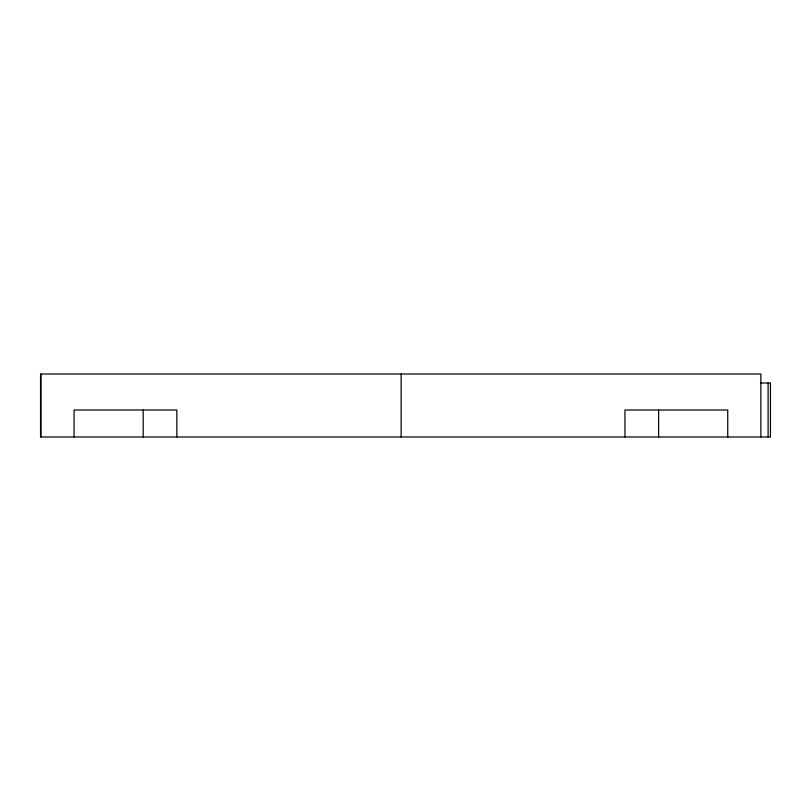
<?xml version="1.0" encoding="UTF-8"?>
<svg xmlns="http://www.w3.org/2000/svg" width="811" height="811" viewBox="0 0 811 811"><rect width="100%" height="100%" fill="white"/><g stroke="black" fill="none" stroke-linecap="round" stroke-linejoin="round"><path stroke-width="1.22" d="M760.465 383.005L770.45 383.005L770.45 436.997L40.55 436.997L40.55 374.003L760.86 374.003L760.86 436.997M768.118 383.005L768.118 436.997M727.741 436.997L727.741 410.001L624.967 410.001L624.967 436.997M658.613 410.001L658.613 436.997M401.131 374.003L401.131 436.997M176.849 436.997L176.849 410.001L74.065 410.001L74.065 436.997M143.192 410.001L143.192 436.997M40.945 374.003L40.945 436.997"/></g></svg>
